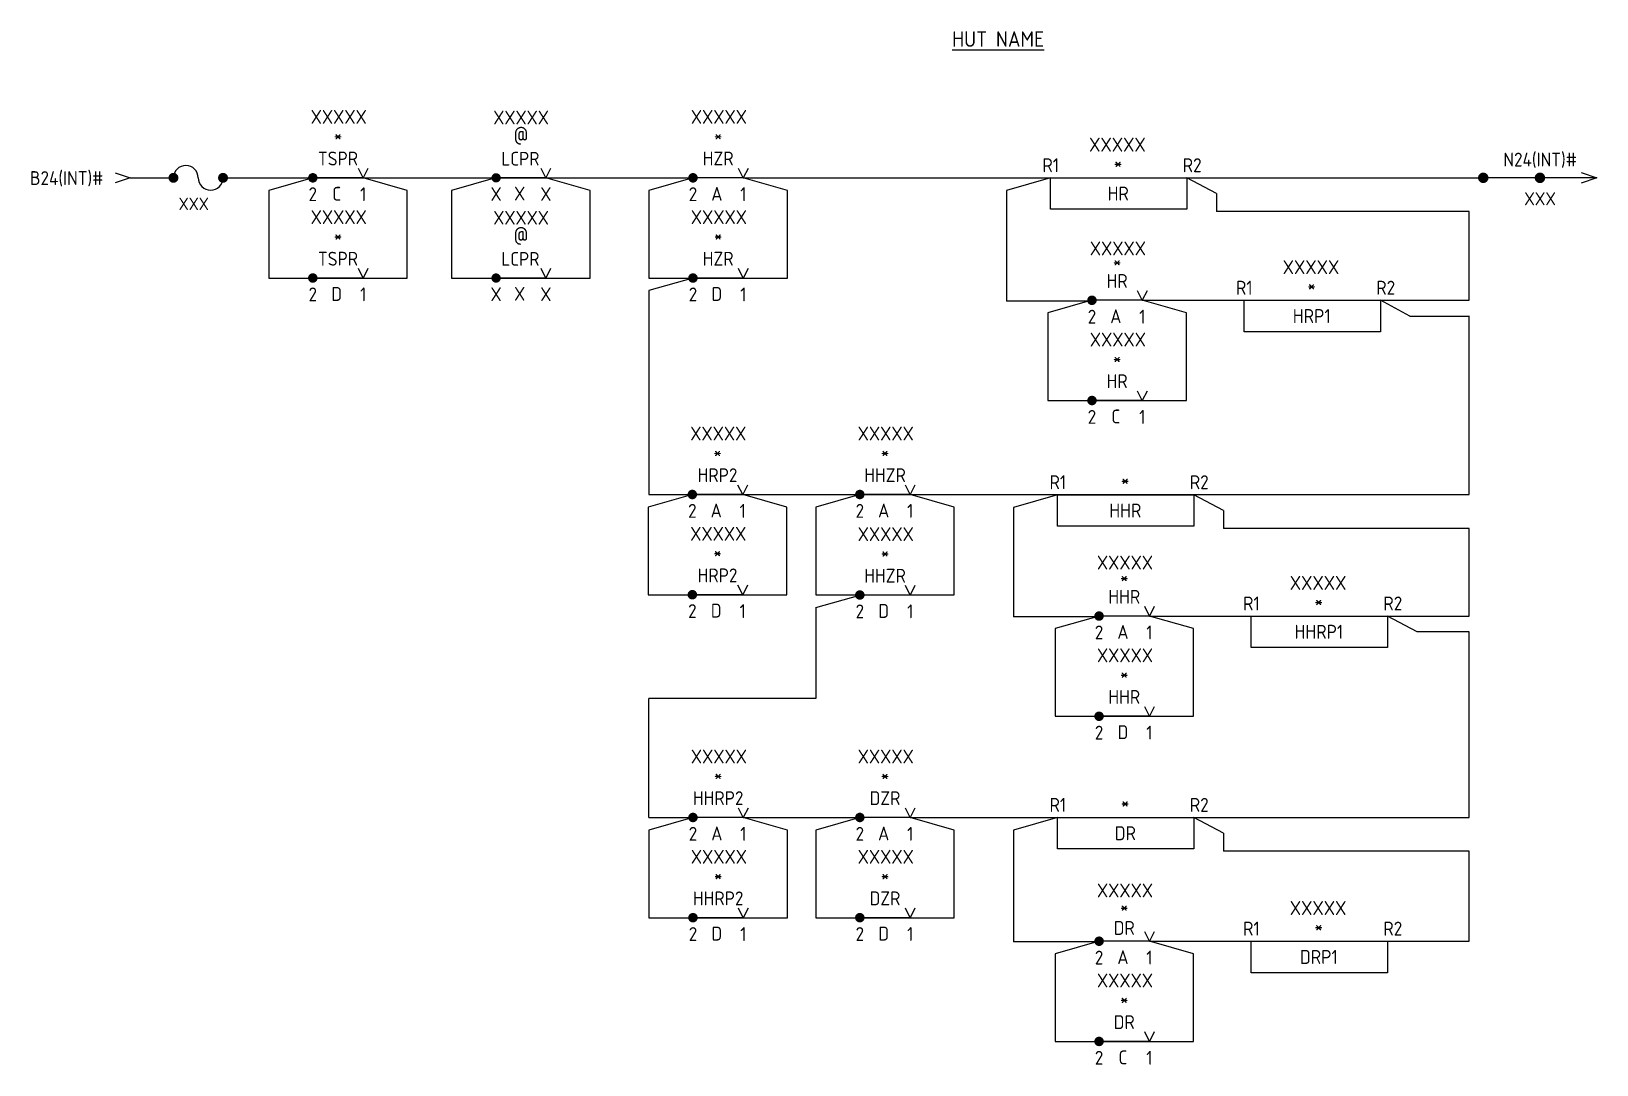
# Model space of a CAD drawing. Header units: millimetres. Extents: x 73 to 322, y 120 to 284.
import ezdxf
from ezdxf.enums import TextEntityAlignment as Align

# ---------------------------------------------------------------- set-up
doc = ezdxf.new("R2010")
doc.units = ezdxf.units.MM
doc.header["$MEASUREMENT"] = 0
doc.layers.add('FUZEBLOCK.INSERT', color=7, linetype='Continuous')
doc.layers.add('FUZEENDBLOCK.INSERT', color=7, linetype='Continuous')
doc.styles.add('ISOCP', font='isocp.shx')
doc.styles.add('isocp.shx', font='isocp.shx')

# ---------------------------------------------------------------- blocks, each defined once
blk = doc.blocks.new('FUZEENDBLOCK')
blk.add_line((0, 0), (21.75, 0))
at = {"const_width": 1}
for points in [[(10.37, 0, -1), (11.38, 0, -1)], [(21.25, 0, -1), (22.25, 0, -1)]]:
    blk.add_lwpolyline(points, format="xyb", close=True, dxfattribs=at)
blk.add_polyline3d([(3, 1, 0), (0, 0, 0), (3, -1, 0)])
at = {"style": 'isocp.shx'}
for tag, p in [('VOLT', (10.85, 3.5, 1)), ('FTOT', (10.85, -4, 1))]:
    blk.add_attdef(tag, text='', height=2.5, dxfattribs=at).set_placement(p, align=Align.MIDDLE_CENTER)
blk = doc.blocks.new('FUZEBLOCK')
blk.add_line((3, 0), (11, 0))
at = {"const_width": 1}
for points in [[(11.25, 0, -1), (12.25, 0, -1)], [(21.25, 0, -1), (22.25, 0, -1)]]:
    blk.add_lwpolyline(points, format="xyb", close=True, dxfattribs=at)
blk.add_polyline3d([(0, 1, 0), (3, 0, 0), (0, -1, 0)])
for centre, start, end in [((14.25, 0), 0, 180), ((19.25, 0), 180, 0)]:
    blk.add_arc(centre, 2.5, start, end)
at = {"style": 'isocp.shx'}
for tag, p in [('VOLT', (2.68, 4, 1)), ('FUSEVALUE', (16.68, 4, 1)), ('FTOT', (7, -4, 1))]:
    blk.add_attdef(tag, text='', height=2.5, dxfattribs=at).set_placement(p, align=Align.MIDDLE_CENTER)
blk = doc.blocks.new('Front_Contact')
at = {"color": 0, "const_width": 0.75}
blk.add_lwpolyline([(-0.38, 0, 1), (0.38, 0, 1)], format="xyb", close=True, dxfattribs=at)
at = {"color": 0}
for points in [[(8, 0), (0, 0)], [(8.75, 1.5), (8, 0), (7.25, 1.5)]]:
    blk.add_lwpolyline(points, dxfattribs=at)
at = {"style": 'ISOCP'}
for tag, p in [('R(POS)', (4.12, 9.68)), ('S_NAME', (4, 6.75)), ('R_NAME', (4, 3.07)), ('C', (3.79, -2.53))]:
    blk.add_attdef(tag, text='', height=2.2, dxfattribs=at).set_placement(p, align=Align.MIDDLE_CENTER)
at = {"color": 0, "style": 'ISOCP'}
for tag, p in [('A', (0, -1.5)), ('F', (8, -1.5))]:
    blk.add_attdef(tag, text='', height=2.2, dxfattribs=at).set_placement(p, align=Align.TOP_CENTER)
at = {"style": 'ISOCP', "flags": 5}
for tag, p in [('WIRING', (3.54, -5.75)), ('DOC', (3.85, -9.48))]:
    blk.add_attdef(tag, text='', height=2, dxfattribs=at).set_placement(p, align=Align.MIDDLE_CENTER)
blk = doc.blocks.new('Relay_Coil')
at = {"color": 0}
blk.add_lwpolyline([(-21.66, 0), (0, 0), (0, -5), (-21.66, -5)], close=True, dxfattribs=at)
at = {"style": 'ISOCP'}
blk.add_attdef('R(POS)', text='', height=2.22, dxfattribs=at).set_placement((-11.03, 5.27), align=Align.MIDDLE_CENTER)
at = {"color": 0, "style": 'ISOCP'}
for tag, p in [('L+', (-21.63, 2)), ('S_NAME', (-10.94, 2.38)), ('L-', (0.84, 2)), ('R_NAME', (-10.91, -2.5))]:
    blk.add_attdef(tag, text='', height=2.22, dxfattribs=at).set_placement(p, align=Align.MIDDLE_CENTER)
at = {"style": 'ISOCP', "flags": 5}
for tag, p in [('WIRING', (-10.58, -7.07)), ('DOC', (-10.28, -10.8))]:
    blk.add_attdef(tag, text='', height=2, dxfattribs=at).set_placement(p, align=Align.MIDDLE_CENTER)
blk = doc.blocks.new('LCPR_FRONT')
at = {"color": 0, "const_width": 0.742}
blk.add_lwpolyline([(295.87, 126.84, 1), (296.61, 126.84, 1)], format="xyb", close=True, dxfattribs=at)
at = {"color": 0}
for points in [[(304.15, 126.84), (296.24, 126.84)], [(304.9, 128.33), (304.15, 126.84), (303.41, 128.33)]]:
    blk.add_lwpolyline(points, dxfattribs=at)
at = {"style": 'ISOCP'}
for tag, p in [('R(POS)', (300.21, 136.42)), ('S_NAME', (300.2, 133.52)), ('R_NAME', (300.1, 129.88)), ('C', (299.99, 124.34))]:
    blk.add_attdef(tag, text='', height=2.18, dxfattribs=at).set_placement(p, align=Align.MIDDLE_CENTER)
at = {"color": 0, "style": 'ISOCP'}
for tag, p in [('A', (296.24, 125.36)), ('F', (304.15, 125.36))]:
    blk.add_attdef(tag, text='', height=2.18, dxfattribs=at).set_placement(p, align=Align.TOP_CENTER)
at = {"style": 'ISOCP', "flags": 5}
for tag, p in [('WIRING', (300.24, 121.77)), ('DOC', (300.54, 118.08))]:
    blk.add_attdef(tag, text='', height=1.98, dxfattribs=at).set_placement(p, align=Align.MIDDLE_CENTER)

msp = doc.modelspace()

# ---------------------------------------------------------------- linework, layer by layer
for p, q in [((103.44, 260.4), (178.11, 260.4)), ((186.11, 260.4), (237.02, 260.4)), ((234.92, 260.4), (227.92, 258.4)), ((256.58, 260.4), (303.25, 260.4)), ((261.27, 257.9), (256.58, 260.4)), ((227.92, 258.4), (227.92, 240.83)), ((261.27, 257.9), (261.27, 255.04)), ((301.43, 255.04), (261.27, 255.04)), ((301.43, 240.94), (301.43, 255.04)), ((178.11, 244.48), (171.11, 242.48)), ((171.11, 242.48), (171.11, 210.09)), ((241.14, 240.83), (227.92, 240.83)), ((249.5, 240.94), (265.67, 240.94)), ((287.33, 240.94), (301.43, 240.94)), ((292.02, 238.44), (287.33, 240.94)), ((292.02, 238.44), (301.5, 238.44)), ((301.43, 210.09), (301.43, 238.44)), ((171.11, 210.09), (301.43, 210.09)), ((236.05, 210.04), (229.05, 208.04)), ((262.4, 207.54), (257.71, 210.04)), ((229.05, 208.04), (229.05, 190.68)), ((262.4, 207.54), (262.4, 204.68)), ((301.43, 204.68), (262.4, 204.68)), ((301.43, 190.78), (301.43, 204.68)), ((197.62, 192.12), (204.62, 194.12)), ((197.62, 192.12), (197.62, 177.66)), ((242.27, 190.68), (229.05, 190.68)), ((250.63, 190.78), (266.8, 190.78)), ((288.46, 190.78), (301.43, 190.78)), ((293.15, 188.28), (288.46, 190.78)), ((301.43, 188.28), (293.15, 188.28)), ((301.43, 158.78), (301.43, 188.28)), ((171.11, 158.78), (171.11, 177.66)), ((197.62, 177.66), (171.11, 177.66)), ((171.11, 158.78), (178.11, 158.78)), ((186.11, 158.78), (204.62, 158.78)), ((212.62, 158.78), (236.05, 158.78)), ((236.05, 158.78), (229.05, 156.78)), ((229.05, 156.78), (229.05, 139.02)), ((257.71, 158.78), (301.43, 158.78)), ((262.4, 156.28), (257.71, 158.78)), ((262.4, 156.28), (262.4, 153.42)), ((301.43, 153.42), (262.4, 153.42)), ((301.43, 139.12), (301.43, 153.42)), ((242.27, 139.02), (229.05, 139.02)), ((250.63, 139.12), (266.8, 139.12)), ((288.46, 139.12), (301.43, 139.12))]:
    msp.add_line(p, q)
for points in [[(117.71, 260.4), (110.71, 258.4), (110.71, 244.48), (132.71, 244.48), (132.71, 258.4), (125.71, 260.4)], [(146.75, 260.4), (139.75, 258.4), (139.75, 244.48), (161.75, 244.48), (161.75, 258.4), (154.75, 260.4)], [(178.11, 260.4), (171.11, 258.4), (171.11, 244.48), (193.11, 244.48), (193.11, 258.4), (186.11, 260.4)], [(241.5, 240.94), (234.5, 238.94), (234.5, 225.02), (256.5, 225.02), (256.5, 238.94), (249.5, 240.94)], [(178.01, 210.09), (171.01, 208.09), (171.01, 194.17), (193.01, 194.17), (193.01, 208.09), (186.01, 210.09)], [(204.62, 210.09), (197.62, 208.09), (197.62, 194.17), (219.62, 194.17), (219.62, 208.09), (212.62, 210.09)], [(242.63, 190.78), (235.63, 188.78), (235.63, 174.86), (257.63, 174.86), (257.63, 188.78), (250.63, 190.78)], [(178.11, 158.78), (171.11, 156.78), (171.11, 142.86), (193.11, 142.86), (193.11, 156.78), (186.11, 158.78)], [(204.62, 158.78), (197.62, 156.78), (197.62, 142.86), (219.62, 142.86), (219.62, 156.78), (212.62, 158.78)], [(242.63, 139.12), (235.63, 137.12), (235.63, 123.2), (257.63, 123.2), (257.63, 137.12), (250.63, 139.12)]]:
    msp.add_lwpolyline(points)

# ---------------------------------------------------------------- block references
for name, p, values in [('Front_Contact', (117.71, 260.4), {'S_NAME': '*', 'R_NAME': 'TSPR', 'A': '2', 'F': '1', 'C': 'C', 'R(POS)': 'XXXXX'}), ('Front_Contact', (178.11, 260.4), {'S_NAME': '*', 'R_NAME': 'HZR', 'A': '2', 'F': '1', 'C': 'A', 'R(POS)': 'XXXXX'}), ('LCPR_FRONT', (-149.41, 133.56), {'S_NAME': '@', 'R_NAME': 'LCPR', 'A': 'X', 'F': 'X', 'C': 'X', 'R(POS)': 'XXXXX'}), ('Relay_Coil', (256.58, 260.4), {'S_NAME': '*', 'R_NAME': 'HR', 'L+': 'R1', 'L-': 'R2', 'R(POS)': 'XXXXX'}), ('Front_Contact', (117.71, 244.48), {'S_NAME': '*', 'R_NAME': 'TSPR', 'A': '2', 'F': '1', 'C': 'D', 'R(POS)': 'XXXXX'}), ('LCPR_FRONT', (-149.41, 117.64), {'S_NAME': '@', 'R_NAME': 'LCPR', 'A': 'X', 'F': 'X', 'C': 'X', 'R(POS)': 'XXXXX'}), ('Front_Contact', (178.11, 244.48), {'S_NAME': '*', 'R_NAME': 'HZR', 'A': '2', 'F': '1', 'C': 'D', 'R(POS)': 'XXXXX'}), ('Relay_Coil', (287.33, 240.94), {'S_NAME': '*', 'R_NAME': 'HRP1', 'L+': 'R1', 'L-': 'R2', 'R(POS)': 'XXXXX'}), ('Front_Contact', (241.5, 225.02), {'S_NAME': '*', 'R_NAME': 'HR', 'A': '2', 'F': '1', 'C': 'C', 'R(POS)': 'XXXXX'}), ('Front_Contact', (178.01, 210.09), {'S_NAME': '*', 'R_NAME': 'HRP2', 'A': '2', 'F': '1', 'C': 'A', 'R(POS)': 'XXXXX'}), ('Front_Contact', (204.62, 210.09), {'S_NAME': '*', 'R_NAME': 'HHZR', 'A': '2', 'F': '1', 'C': 'A', 'R(POS)': 'XXXXX'}), ('Relay_Coil', (257.71, 210.04), {'S_NAME': '*', 'R_NAME': 'HHR', 'L+': 'R1', 'L-': 'R2'}), ('Front_Contact', (178.01, 194.17), {'S_NAME': '*', 'R_NAME': 'HRP2', 'A': '2', 'F': '1', 'C': 'D', 'R(POS)': 'XXXXX'}), ('Front_Contact', (204.62, 194.12), {'S_NAME': '*', 'R_NAME': 'HHZR', 'A': '2', 'F': '1', 'C': 'D', 'R(POS)': 'XXXXX'}), ('Relay_Coil', (288.46, 190.78), {'S_NAME': '*', 'R_NAME': 'HHRP1', 'L+': 'R1', 'L-': 'R2', 'R(POS)': 'XXXXX'}), ('Front_Contact', (242.63, 174.86), {'S_NAME': '*', 'R_NAME': 'HHR', 'A': '2', 'F': '1', 'C': 'D', 'R(POS)': 'XXXXX'}), ('Front_Contact', (178.11, 158.78), {'S_NAME': '*', 'R_NAME': 'HHRP2', 'A': '2', 'F': '1', 'C': 'A', 'R(POS)': 'XXXXX'}), ('Front_Contact', (204.62, 158.78), {'S_NAME': '*', 'R_NAME': 'DZR', 'A': '2', 'F': '1', 'C': 'A', 'R(POS)': 'XXXXX'}), ('Relay_Coil', (257.71, 158.78), {'S_NAME': '*', 'R_NAME': 'DR', 'L+': 'R1', 'L-': 'R2'}), ('Front_Contact', (178.11, 142.86), {'S_NAME': '*', 'R_NAME': 'HHRP2', 'A': '2', 'F': '1', 'C': 'D', 'R(POS)': 'XXXXX'}), ('Front_Contact', (204.62, 142.86), {'S_NAME': '*', 'R_NAME': 'DZR', 'A': '2', 'F': '1', 'C': 'D', 'R(POS)': 'XXXXX'}), ('Relay_Coil', (288.46, 139.12), {'S_NAME': '*', 'R_NAME': 'DRP1', 'L+': 'R1', 'L-': 'R2', 'R(POS)': 'XXXXX'}), ('Front_Contact', (242.63, 123.2), {'S_NAME': '*', 'R_NAME': 'DR', 'A': '2', 'F': '1', 'C': 'C', 'R(POS)': 'XXXXX'})]:
    msp.add_blockref(name, p).add_auto_attribs(values)
ref = msp.add_blockref('Front_Contact', (241.5, 240.94))
ref.add_attrib('S_NAME', '*', dxfattribs={"height": 2.2, "style": 'ISOCP'}).set_placement((245.5, 247.13), align=Align.MIDDLE_CENTER)
ref.add_attrib('R_NAME', 'HR', dxfattribs={"height": 2.2, "style": 'ISOCP'}).set_placement((245.5, 244.01), align=Align.MIDDLE_CENTER)
ref.add_attrib('A', '2', dxfattribs={"color": 0, "height": 2.2, "style": 'ISOCP'}).set_placement((241.5, 239.44), align=Align.TOP_CENTER)
ref.add_attrib('F', '1', dxfattribs={"color": 0, "height": 2.2, "style": 'ISOCP'}).set_placement((249.5, 239.44), align=Align.TOP_CENTER)
ref.add_attrib('C', 'A', dxfattribs={"height": 2.2, "style": 'ISOCP'}).set_placement((245.29, 238.41), align=Align.MIDDLE_CENTER)
ref.add_attrib('R(POS)', 'XXXXX', dxfattribs={"height": 2.2, "style": 'ISOCP'}).set_placement((245.62, 249.19), align=Align.MIDDLE_CENTER)
ref = msp.add_blockref('Front_Contact', (242.63, 190.78))
ref.add_attrib('S_NAME', '*', dxfattribs={"height": 2.2, "style": 'ISOCP'}).set_placement((246.63, 196.96), align=Align.MIDDLE_CENTER)
ref.add_attrib('R_NAME', 'HHR', dxfattribs={"height": 2.2, "style": 'ISOCP'}).set_placement((246.63, 193.85), align=Align.MIDDLE_CENTER)
ref.add_attrib('A', '2', dxfattribs={"color": 0, "height": 2.2, "style": 'ISOCP'}).set_placement((242.63, 189.28), align=Align.TOP_CENTER)
ref.add_attrib('F', '1', dxfattribs={"color": 0, "height": 2.2, "style": 'ISOCP'}).set_placement((250.63, 189.28), align=Align.TOP_CENTER)
ref.add_attrib('C', 'A', dxfattribs={"height": 2.2, "style": 'ISOCP'}).set_placement((246.42, 188.25), align=Align.MIDDLE_CENTER)
ref.add_attrib('R(POS)', 'XXXXX', dxfattribs={"height": 2.2, "style": 'ISOCP'}).set_placement((246.75, 199.27), align=Align.MIDDLE_CENTER)
ref = msp.add_blockref('Front_Contact', (242.63, 139.12))
ref.add_attrib('S_NAME', '*', dxfattribs={"height": 2.2, "style": 'ISOCP'}).set_placement((246.63, 144.6), align=Align.MIDDLE_CENTER)
ref.add_attrib('R_NAME', 'DR', dxfattribs={"height": 2.2, "style": 'ISOCP'}).set_placement((246.63, 141.23), align=Align.MIDDLE_CENTER)
ref.add_attrib('A', '2', dxfattribs={"color": 0, "height": 2.2, "style": 'ISOCP'}).set_placement((242.63, 137.62), align=Align.TOP_CENTER)
ref.add_attrib('F', '1', dxfattribs={"color": 0, "height": 2.2, "style": 'ISOCP'}).set_placement((250.63, 137.62), align=Align.TOP_CENTER)
ref.add_attrib('C', 'A', dxfattribs={"height": 2.2, "style": 'ISOCP'}).set_placement((246.42, 136.59), align=Align.MIDDLE_CENTER)
ref.add_attrib('R(POS)', 'XXXXX', dxfattribs={"height": 2.2, "style": 'ISOCP'}).set_placement((246.75, 147.19), align=Align.MIDDLE_CENTER)
at = {"layer": 'FUZEBLOCK.INSERT', "color": 0}
ref = msp.add_blockref('FUZEBLOCK', (86.32, 260.4), dxfattribs=dict(at, xscale=0.7872948906471412, yscale=0.7872948906471412, zscale=0.7872948906471412))
ref.add_attrib('VOLT', 'B24(INT)#', dxfattribs={"layer": '0', "height": 2.2, "style": 'isocp.shx'}).set_placement((78.6, 260.36, 0.79), align=Align.MIDDLE_CENTER)
ref.add_attrib('FTOT', 'XXX', dxfattribs={"layer": '0', "height": 1.968, "style": 'isocp.shx'}).set_placement((98.79, 256.27, 0.79), align=Align.MIDDLE_CENTER)
at = {"layer": 'FUZEENDBLOCK.INSERT', "color": 0}
ref = msp.add_blockref('FUZEENDBLOCK', (321.69, 260.4), dxfattribs=dict(at, xscale=-0.828712428019576, yscale=0.828712428019576, zscale=0.828712428019576))
ref.add_attrib('VOLT', 'N24(INT)#', dxfattribs={"layer": '0', "height": 2.2, "style": 'isocp.shx'}).set_placement((312.7, 263.3, 0.83), align=Align.MIDDLE_CENTER)
ref.add_attrib('FTOT', 'XXX', dxfattribs={"layer": '0', "height": 2.072, "style": 'isocp.shx'}).set_placement((312.7, 257.08, 0.83), align=Align.MIDDLE_CENTER)

# ---------------------------------------------------------------- texts
at = {"insert": (226.58, 282.44), "char_height": 2.464, "width": 24.0209, "attachment_point": 5, "style": 'ISOCP'}
msp.add_mtext('{\\LHUT NAME}', dxfattribs=at)

doc.saveas('drawing.dxf')
